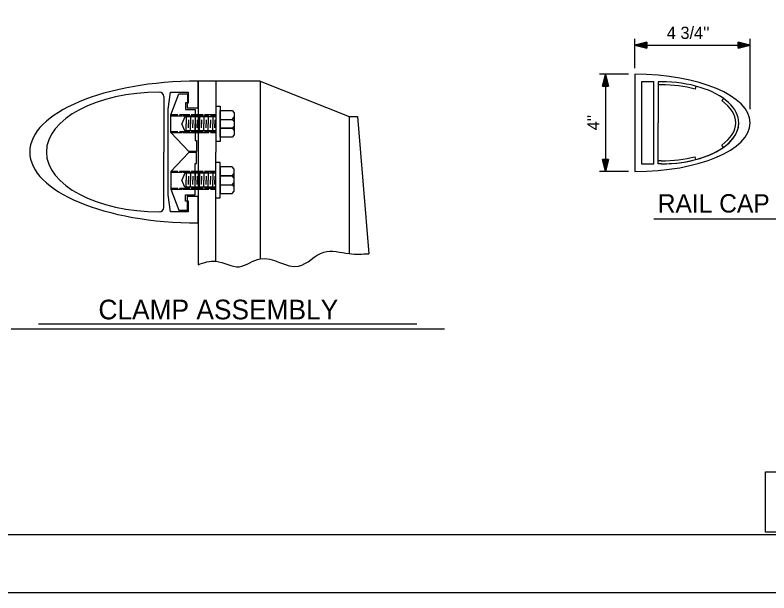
# Model space of a CAD drawing. Extents: x 0 to 454, y -43 to 219.
# Drawn here: x 5.737 to 8.321, y 0 to 1.981 of the extents above; entities that cross this region are included whole.
import ezdxf

# ---------------------------------------------------------------- set-up
doc = ezdxf.new("R2010")
doc.units = 0
for name, color, linetype in [('Dimension Lines', 7, 'Continuous'), ('Miscellaneous Lines', 7, 'Continuous'), ('Plan Sheet', 7, 'Continuous'), ('Plot Shape', 7, 'Continuous'), ('Sheet Sticker Exception Certification CELL', 7, 'Continuous'), ('Structural Steel Lines', 7, 'Continuous'), ('Text', 7, 'Continuous')]:
    doc.layers.add(name, color=color, linetype=linetype)

msp = doc.modelspace()

# ---------------------------------------------------------------- linework, layer by layer
at = {"layer": 'Dimension Lines'}
for p, q in [((7.8612, 1.7993), (7.8612, 1.8993)), ((8.257, 1.6584), (8.257, 1.8993)), ((7.8612, 1.8783), (8.257, 1.8783)), ((7.8402, 1.7783), (7.7402, 1.7783)), ((7.7612, 1.7783), (7.7612, 1.4448)), ((7.8402, 1.4448), (7.7402, 1.4448))]:
    msp.add_line(p, q, dxfattribs=at)
for points in [[(7.9025, 1.8783), (7.9025, 1.8762), (7.8612, 1.8783), (7.9025, 1.8742), (7.9025, 1.8721), (7.8612, 1.8783), (7.9025, 1.8701), (7.9025, 1.868), (7.8612, 1.8783), (7.9025, 1.8886), (7.9025, 1.8865), (7.8612, 1.8783), (7.9025, 1.8845), (7.9025, 1.8824), (7.8612, 1.8783), (7.9025, 1.8804), (7.9025, 1.868), (7.9025, 1.8886), (7.8612, 1.8783), (7.9025, 1.868)], [(8.2157, 1.8783), (8.2157, 1.8804), (8.257, 1.8783), (8.2157, 1.8824), (8.2157, 1.8845), (8.257, 1.8783), (8.2157, 1.8865), (8.2157, 1.8886), (8.257, 1.8783), (8.2157, 1.868), (8.2157, 1.8701), (8.257, 1.8783), (8.2157, 1.8721), (8.2157, 1.8742), (8.257, 1.8783), (8.2157, 1.8762), (8.2157, 1.8886), (8.2157, 1.868), (8.257, 1.8783), (8.2157, 1.8886)], [(7.7612, 1.737), (7.7591, 1.737), (7.7612, 1.7783), (7.7571, 1.737), (7.755, 1.737), (7.7612, 1.7783), (7.753, 1.737), (7.7509, 1.737), (7.7612, 1.7783), (7.7715, 1.737), (7.7694, 1.737), (7.7612, 1.7783), (7.7674, 1.737), (7.7653, 1.737), (7.7612, 1.7783), (7.7633, 1.737), (7.7509, 1.737), (7.7715, 1.737), (7.7612, 1.7783), (7.7509, 1.737)], [(7.7612, 1.4861), (7.7633, 1.4861), (7.7612, 1.4448), (7.7653, 1.4861), (7.7674, 1.4861), (7.7612, 1.4448), (7.7694, 1.4861), (7.7715, 1.4861), (7.7612, 1.4448), (7.7509, 1.4861), (7.753, 1.4861), (7.7612, 1.4448), (7.755, 1.4861), (7.7571, 1.4861), (7.7612, 1.4448), (7.7591, 1.4861), (7.7715, 1.4861), (7.7509, 1.4861), (7.7612, 1.4448), (7.7715, 1.4861)]]:
    msp.add_lwpolyline(points, dxfattribs=at)
at = {"layer": 'Miscellaneous Lines'}
for p, q in [((7.8612, 1.7783), (7.8612, 1.4448)), ((7.8846, 1.7522), (7.8846, 1.4709)), ((7.9263, 1.7522), (7.8846, 1.7522)), ((7.9263, 1.4709), (7.9263, 1.7522)), ((7.9419, 1.7522), (7.9419, 1.6116)), ((7.9519, 1.7522), (7.9419, 1.7522)), ((7.9519, 1.7418), (7.9419, 1.7418)), ((8.0706, 1.7374), (8.068, 1.7276)), ((6.2465, 1.7021), (6.2465, 1.5117)), ((8.1649, 1.6958), (8.1592, 1.6877)), ((7.9419, 1.4709), (7.9419, 1.6116)), ((8.1649, 1.5273), (8.1592, 1.5354)), ((6.2465, 1.3212), (6.2465, 1.5117)), ((7.9519, 1.4814), (7.9419, 1.4814)), ((8.0706, 1.4857), (8.068, 1.4955)), ((7.8846, 1.4709), (7.9263, 1.4709)), ((7.9519, 1.4709), (7.9419, 1.4709))]:
    msp.add_line(p, q, dxfattribs=at)
msp.add_lwpolyline([(6.3642, 1.2685), (6.3642, 1.3597), (6.3264, 1.3597), (6.3264, 1.3445), (6.3302, 1.3445), (6.3302, 1.3066), (6.2693, 1.3066), (6.2617, 1.3651), (6.2617, 1.5117), (6.2617, 1.6581), (6.2693, 1.7167), (6.3302, 1.7167), (6.3302, 1.6787), (6.3264, 1.6787), (6.3264, 1.6636), (6.3642, 1.6636), (6.3642, 1.7547)], dxfattribs=at)
for centre, start, end in [((6.2319, 1.7021), 0, 90), ((6.2319, 1.3212), 270, 360)]:
    msp.add_arc(centre, 0.0146, start, end, dxfattribs=at)
for centre, major_axis, ratio, start_param, end_param in [((7.8612, 1.6116), (0.3958, 0), 0.42124, 0, 1.570796), ((6.3642, 1.5116), (-0.577, 0), 0.42124, 4.712389, 6.283185), ((7.9519, 1.6116), (0.2659, 0), 0.52879, 4.712389, 7.853982), ((7.9519, 1.6116), (0.2555, 0), 0.509612, 1.099122, 1.570796), ((6.2319, 1.5116), (-0.3877, 0), 0.52879, 4.712389, 6.283185), ((7.9519, 1.6116), (0.2555, 0), 0.509612, 0, 0.62458), ((7.8612, 1.6116), (0.3958, 0), 0.42124, 4.712389, 6.283185), ((7.9519, 1.6116), (0.2659, 0), 0.52879, 4.712389, 6.283185), ((7.9519, 1.6116), (0.2555, 0), 0.509612, 5.658605, 6.283185), ((6.3642, 1.5116), (-0.577, 0), 0.42124, 0, 1.570796), ((6.2319, 1.5116), (-0.3877, 0), 0.52879, 0, 1.570796), ((7.9519, 1.6116), (0.2555, 0), 0.509612, 4.712389, 5.184063)]:
    msp.add_ellipse(centre, major_axis=major_axis, ratio=ratio, start_param=start_param, end_param=end_param, dxfattribs=at)
at = {"layer": 'Plan Sheet'}
msp.add_line((0.3479, 0.2), (10.908, 0.2), dxfattribs=at)
at = {"layer": 'Plot Shape'}
msp.add_lwpolyline([(0, 7.26), (10.9109, 7.26), (10.9109, 0), (0, 0)], close=True, dxfattribs=at)
at = {"layer": 'Sheet Sticker Exception Certification CELL'}
msp.add_lwpolyline([(8.3097, 0.4152), (9.2498, 0.4152), (9.2498, 0.2083), (8.3097, 0.2083)], close=True, dxfattribs=at)
at = {"layer": 'Structural Steel Lines'}
for p, q in [((6.5768, 1.7547), (6.3642, 1.7547)), ((6.3642, 1.7547), (6.3642, 1.1254)), ((6.4251, 1.7547), (6.4251, 1.5117)), ((6.5768, 1.7547), (6.5768, 1.146)), ((6.3184, 1.6324), (6.309, 1.6084)), ((6.4251, 1.6324), (6.3184, 1.6324)), ((6.3234, 1.6324), (6.3234, 1.6084)), ((6.3386, 1.6324), (6.3386, 1.6084)), ((6.3537, 1.6324), (6.3537, 1.6084)), ((6.3689, 1.6324), (6.3689, 1.6084)), ((6.3841, 1.6324), (6.3841, 1.6084)), ((6.3993, 1.6324), (6.3993, 1.6084)), ((6.4144, 1.6324), (6.4144, 1.6084)), ((6.8819, 1.6333), (6.8819, 1.1632)), ((6.3184, 1.5843), (6.309, 1.6084)), ((6.3234, 1.5843), (6.3234, 1.6084)), ((6.331, 1.6225), (6.331, 1.6084)), ((6.331, 1.5943), (6.331, 1.6084)), ((6.3386, 1.5843), (6.3386, 1.6084)), ((6.3462, 1.6225), (6.3462, 1.6084)), ((6.3462, 1.5943), (6.3462, 1.6084)), ((6.3537, 1.5843), (6.3537, 1.6084)), ((6.3614, 1.6225), (6.3614, 1.6084)), ((6.3614, 1.5943), (6.3614, 1.6084)), ((6.3689, 1.5843), (6.3689, 1.6084)), ((6.3765, 1.6225), (6.3765, 1.6084)), ((6.3765, 1.5943), (6.3765, 1.6084)), ((6.3841, 1.5843), (6.3841, 1.6084)), ((6.3917, 1.6225), (6.3917, 1.6084)), ((6.3917, 1.5943), (6.3917, 1.6084)), ((6.3993, 1.5843), (6.3993, 1.6084)), ((6.4069, 1.6225), (6.4069, 1.6084)), ((6.4069, 1.5943), (6.4069, 1.6084)), ((6.4144, 1.5843), (6.4144, 1.6084)), ((6.422, 1.6225), (6.422, 1.6084)), ((6.422, 1.5943), (6.422, 1.6084)), ((6.4251, 1.5843), (6.3184, 1.5843)), ((6.4251, 1.1374), (6.4251, 1.5117)), ((6.3184, 1.439), (6.309, 1.4149)), ((6.4251, 1.439), (6.3184, 1.439)), ((6.3234, 1.439), (6.3234, 1.4149)), ((6.331, 1.429), (6.331, 1.4149)), ((6.3386, 1.439), (6.3386, 1.4149)), ((6.3462, 1.429), (6.3462, 1.4149)), ((6.3537, 1.439), (6.3537, 1.4149)), ((6.3614, 1.429), (6.3614, 1.4149)), ((6.3689, 1.439), (6.3689, 1.4149)), ((6.3765, 1.429), (6.3765, 1.4149)), ((6.3841, 1.439), (6.3841, 1.4149)), ((6.3917, 1.429), (6.3917, 1.4149)), ((6.3993, 1.439), (6.3993, 1.4149)), ((6.4069, 1.429), (6.4069, 1.4149)), ((6.4144, 1.439), (6.4144, 1.4149)), ((6.422, 1.429), (6.422, 1.4149)), ((6.3184, 1.3908), (6.309, 1.4149)), ((6.3234, 1.3908), (6.3234, 1.4149)), ((6.331, 1.4008), (6.331, 1.4149)), ((6.3386, 1.3908), (6.3386, 1.4149)), ((6.3462, 1.4008), (6.3462, 1.4149)), ((6.3537, 1.3908), (6.3537, 1.4149)), ((6.3614, 1.4008), (6.3614, 1.4149)), ((6.3689, 1.3908), (6.3689, 1.4149)), ((6.3765, 1.4008), (6.3765, 1.4149)), ((6.3841, 1.3908), (6.3841, 1.4149)), ((6.3917, 1.4008), (6.3917, 1.4149)), ((6.3993, 1.3908), (6.3993, 1.4149)), ((6.4069, 1.4008), (6.4069, 1.4149)), ((6.4144, 1.3908), (6.4144, 1.4149)), ((6.422, 1.4008), (6.422, 1.4149)), ((6.4251, 1.3908), (6.3184, 1.3908))]:
    msp.add_line(p, q, dxfattribs=at)
for points in [[(6.5768, 1.7547), (6.8819, 1.6333), (6.911, 1.6333), (6.9494, 1.1631)], [(6.2978, 1.711), (6.3282, 1.711), (6.3282, 1.6807), (6.3206, 1.6807), (6.3206, 1.6579), (6.3547, 1.6579), (6.3547, 1.5515), (6.3585, 1.5515), (6.3585, 1.5133), (6.332, 1.5134), (6.2712, 1.5781), (6.2712, 1.6389), (6.2978, 1.711)], [(6.4251, 1.6693), (6.4403, 1.6693), (6.4403, 1.6084), (6.4403, 1.5478), (6.4251, 1.5478)], [(6.4403, 1.6541), (6.4805, 1.6541), (6.4881, 1.6465), (6.4881, 1.5704), (6.4805, 1.5628), (6.4403, 1.5628), (6.4403, 1.6541), (6.4403, 1.6236), (6.4805, 1.6236), (6.4881, 1.6312), (6.4805, 1.6236), (6.4881, 1.616), (6.4881, 1.6008), (6.4805, 1.5932), (6.4403, 1.5932), (6.4805, 1.5932), (6.4881, 1.5856)], [(6.2948, 1.6387), (6.2712, 1.6387), (6.2712, 1.6361), (6.3103, 1.6361)], [(6.3365, 1.6387), (6.3009, 1.6387)], [(6.3136, 1.6361), (6.4015, 1.6361)], [(6.3814, 1.6387), (6.3404, 1.6387)], [(6.4251, 1.6387), (6.3867, 1.6387)], [(6.4069, 1.6361), (6.4251, 1.6361)], [(6.2948, 1.5807), (6.2712, 1.5807), (6.2712, 1.5781), (6.3103, 1.5781)], [(6.3365, 1.5807), (6.3009, 1.5807)], [(6.3136, 1.5781), (6.4015, 1.5781)], [(6.3814, 1.5807), (6.3404, 1.5807)], [(6.4251, 1.5807), (6.3867, 1.5807)], [(6.4069, 1.5781), (6.4251, 1.5781)], [(6.2978, 1.3123), (6.3282, 1.3123), (6.3282, 1.3426), (6.3206, 1.3426), (6.3206, 1.3654), (6.3547, 1.3654), (6.3547, 1.4719), (6.3585, 1.4719), (6.3585, 1.5099), (6.332, 1.5099), (6.2712, 1.4452), (6.2712, 1.3844), (6.2978, 1.3123)], [(6.4251, 1.3541), (6.4403, 1.3541), (6.4403, 1.4149), (6.4403, 1.4755), (6.4251, 1.4755)], [(6.4403, 1.3693), (6.4805, 1.3693), (6.4881, 1.3769), (6.4881, 1.4529), (6.4805, 1.4605), (6.4403, 1.4605), (6.4403, 1.3693), (6.4403, 1.3997), (6.4805, 1.3997), (6.4881, 1.3921), (6.4805, 1.3997), (6.4881, 1.4073), (6.4881, 1.4225), (6.4805, 1.4301), (6.4403, 1.4301), (6.4805, 1.4301), (6.4881, 1.4377)], [(6.2948, 1.4449), (6.2712, 1.4449), (6.2712, 1.4424), (6.3103, 1.4424)], [(6.3365, 1.4449), (6.3009, 1.4449)], [(6.3136, 1.4424), (6.4015, 1.4424)], [(6.3814, 1.4449), (6.3404, 1.4449)], [(6.4251, 1.4449), (6.3867, 1.4449)], [(6.4069, 1.4424), (6.4251, 1.4424)], [(6.2948, 1.387), (6.2712, 1.387), (6.2712, 1.3844), (6.3103, 1.3844)], [(6.3365, 1.387), (6.3009, 1.387)], [(6.3136, 1.3844), (6.4015, 1.3844)], [(6.3814, 1.387), (6.3404, 1.387)], [(6.4251, 1.387), (6.3867, 1.387)], [(6.4069, 1.3844), (6.4251, 1.3844)]]:
    msp.add_lwpolyline(points, dxfattribs=at)
msp.add_spline([(6.3642, 1.1254), (6.4251, 1.1374), (6.5057, 1.1185), (6.5768, 1.146), (6.7087, 1.1202), (6.7949, 1.1684), (6.8819, 1.1632), (6.9494, 1.1631)], degree=3, dxfattribs=at)
at = {"layer": 'Text'}
for p, q in [((7.9263, 1.2831), (8.405, 1.2831)), ((7.1137, 0.9209), (5.8177, 0.9209)), ((7.2084, 0.9039), (5.723, 0.9039))]:
    msp.add_line(p, q, dxfattribs=at)

# ---------------------------------------------------------------- texts
for s, height, p in [("4 3/4''", 0.04198, (7.971, 1.8993)), ('RAIL CAP', 0.06297, (7.94, 1.3041)), ('CLAMP ASSEMBLY', 0.067448, (6.0226, 0.9379))]:
    msp.add_text(s, height=height, dxfattribs=at).set_placement(p)
msp.add_text("4''", height=0.04198, rotation=90, dxfattribs=at).set_placement((7.7402, 1.5862))

doc.saveas('drawing.dxf')
